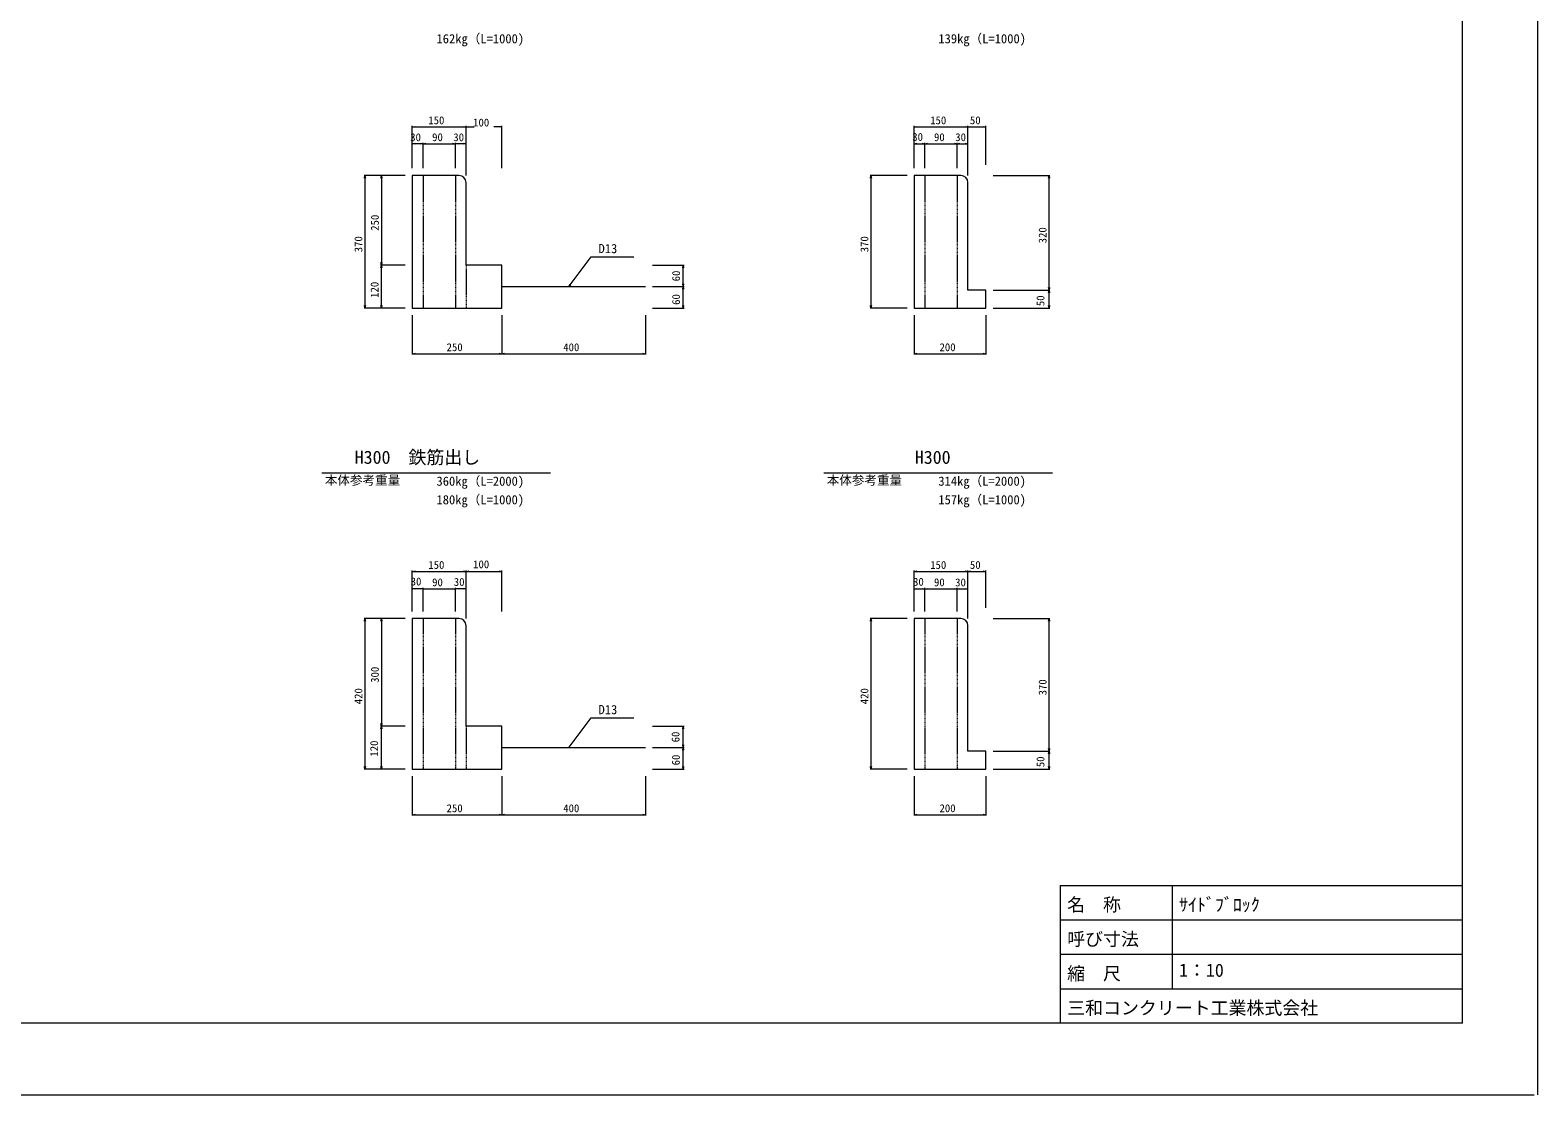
# Model space of a CAD drawing. Units: millimetres on the paper, with parts at other scales. Extents: x 7 to 848, y -1 to 593.
# Drawn here: x 427.8 to 848.3, y -0.6 to 296.4 of the extents above; entities that cross this region are included whole.
import ezdxf
from ezdxf.enums import TextEntityAlignment as Align

# ---------------------------------------------------------------- set-up
doc = ezdxf.new("R2010")
doc.units = ezdxf.units.MM
doc.linetypes.add('USER1', pattern=[0.375, 0.25, -0.125])
for name, color, linetype, lineweight in [('0_2', 7, 'Continuous', 18), ('D-STR-DIM（寸法）', 7, 'Continuous', 18), ('D-STR-HTXT（旗揚げ）', 7, 'Continuous', 18), ('D-STR-STR1（構造物）', 7, 'Continuous', 18), ('D-STR-STRn（構造物）', 7, 'Continuous', 18), ('D-STR（構造物外形線）', 1, 'Continuous', 18), ('D-TTL(外枠）', 2, 'Continuous', 18), ('DEFPOINTS_3', 8, 'Continuous', 18)]:
    doc.layers.add(name, color=color, linetype=linetype, lineweight=lineweight)
doc.layers.add('D-STR-TXT（文字）', color=7, linetype='Continuous')
doc.layers.add('D-TTL-TXT（文字）', color=7, linetype='Continuous')
doc.styles.add('ＭＳ ゴシック', font='')
doc.styles.get('ＭＳ ゴシック').set_extended_font_data('MS Gothic')

msp = doc.modelspace()

# ---------------------------------------------------------------- linework, layer by layer
at = {"layer": '0_2'}
for p, q in [((534.365, 269.453), (535.115, 269.578)), ((535.115, 269.328), (534.365, 269.453)), ((548.615, 269.578), (549.365, 269.453)), ((549.365, 269.453), (548.615, 269.328)), ((549.365, 269.453), (550.115, 269.578)), ((550.115, 269.328), (549.365, 269.453)), ((558.615, 269.578), (559.365, 269.453)), ((559.365, 269.453), (558.615, 269.328)), ((674.336, 269.453), (675.086, 269.578)), ((675.086, 269.328), (674.336, 269.453)), ((688.586, 269.578), (689.336, 269.453)), ((689.336, 269.453), (688.586, 269.328)), ((689.336, 269.453), (690.086, 269.578)), ((690.086, 269.328), (689.336, 269.453)), ((693.586, 269.578), (694.336, 269.453)), ((694.336, 269.453), (693.586, 269.328)), ((534.365, 264.736), (535.115, 264.861)), ((535.115, 264.611), (534.365, 264.736)), ((536.615, 264.861), (537.365, 264.736)), ((537.365, 264.736), (536.615, 264.611)), ((537.365, 264.736), (538.115, 264.861)), ((538.115, 264.611), (537.365, 264.736)), ((545.615, 264.861), (546.365, 264.736)), ((546.365, 264.736), (545.615, 264.611)), ((546.365, 264.736), (547.115, 264.861)), ((547.115, 264.611), (546.365, 264.736)), ((548.615, 264.861), (549.365, 264.736)), ((549.365, 264.736), (548.615, 264.611)), ((674.336, 264.736), (675.086, 264.861)), ((675.086, 264.611), (674.336, 264.736)), ((676.586, 264.861), (677.336, 264.736)), ((677.336, 264.736), (676.586, 264.611)), ((677.336, 264.736), (678.086, 264.861)), ((678.086, 264.611), (677.336, 264.736)), ((685.586, 264.861), (686.336, 264.736)), ((686.336, 264.736), (685.586, 264.611)), ((686.336, 264.736), (687.086, 264.861)), ((687.086, 264.611), (686.336, 264.736)), ((688.586, 264.861), (689.336, 264.736)), ((689.336, 264.736), (688.586, 264.611)), ((521.017, 255.13), (521.142, 255.88)), ((521.142, 255.88), (521.267, 255.13)), ((525.605, 255.13), (525.73, 255.88)), ((525.73, 255.88), (525.855, 255.13)), ((662.147, 255.13), (662.272, 255.88)), ((662.272, 255.88), (662.397, 255.13)), ((711.836, 255.13), (711.961, 255.88)), ((711.961, 255.88), (712.086, 255.13)), ((525.73, 230.88), (525.605, 231.63)), ((525.855, 231.63), (525.73, 230.88)), ((525.605, 230.13), (525.73, 230.88)), ((525.73, 230.88), (525.855, 230.13)), ((609.775, 230.13), (609.9, 230.88)), ((609.9, 230.88), (610.025, 230.13)), ((578.007, 224.88), (578.36, 225.553)), ((578.559, 225.402), (578.007, 224.88)), ((609.9, 224.88), (609.775, 225.63)), ((609.775, 224.13), (609.9, 224.88)), ((610.025, 225.63), (609.9, 224.88)), ((609.9, 224.88), (610.025, 224.13)), ((711.961, 223.88), (711.836, 224.63)), ((711.836, 223.13), (711.961, 223.88)), ((712.086, 224.63), (711.961, 223.88)), ((711.961, 223.88), (712.086, 223.13)), ((521.142, 218.88), (521.017, 219.63)), ((521.267, 219.63), (521.142, 218.88)), ((525.73, 218.88), (525.605, 219.63)), ((525.855, 219.63), (525.73, 218.88)), ((609.9, 218.88), (609.775, 219.63)), ((610.025, 219.63), (609.9, 218.88)), ((662.272, 218.88), (662.147, 219.63)), ((662.397, 219.63), (662.272, 218.88)), ((711.961, 218.88), (711.836, 219.63)), ((712.086, 219.63), (711.961, 218.88)), ((534.365, 206.158), (535.115, 206.283)), ((535.115, 206.033), (534.365, 206.158)), ((558.615, 206.283), (559.365, 206.158)), ((559.365, 206.158), (558.615, 206.033)), ((559.365, 206.158), (560.115, 206.283)), ((560.115, 206.033), (559.365, 206.158)), ((598.615, 206.283), (599.365, 206.158)), ((599.365, 206.158), (598.615, 206.033)), ((674.336, 206.158), (675.086, 206.283)), ((675.086, 206.033), (674.336, 206.158)), ((693.586, 206.283), (694.336, 206.158)), ((694.336, 206.158), (693.586, 206.033)), ((534.365, 145.435), (535.115, 145.56)), ((535.115, 145.31), (534.365, 145.435)), ((548.615, 145.56), (549.365, 145.435)), ((549.365, 145.435), (548.615, 145.31)), ((549.365, 145.435), (550.115, 145.56)), ((550.115, 145.31), (549.365, 145.435)), ((558.615, 145.56), (559.365, 145.435)), ((559.365, 145.435), (558.615, 145.31)), ((674.336, 145.435), (675.086, 145.56)), ((675.086, 145.31), (674.336, 145.435)), ((688.586, 145.56), (689.336, 145.435)), ((689.336, 145.435), (688.586, 145.31)), ((689.336, 145.435), (690.086, 145.56)), ((690.086, 145.31), (689.336, 145.435)), ((693.586, 145.56), (694.336, 145.435)), ((694.336, 145.435), (693.586, 145.31)), ((534.365, 140.593), (535.115, 140.718)), ((535.115, 140.468), (534.365, 140.593)), ((536.615, 140.718), (537.365, 140.593)), ((537.365, 140.593), (536.615, 140.468)), ((537.365, 140.593), (538.115, 140.718)), ((538.115, 140.468), (537.365, 140.593)), ((545.615, 140.718), (546.365, 140.593)), ((546.365, 140.593), (545.615, 140.468)), ((546.365, 140.593), (547.115, 140.718)), ((547.115, 140.468), (546.365, 140.593)), ((548.615, 140.718), (549.365, 140.593)), ((549.365, 140.593), (548.615, 140.468)), ((674.336, 140.593), (675.086, 140.718)), ((675.086, 140.468), (674.336, 140.593)), ((676.586, 140.718), (677.336, 140.593)), ((677.336, 140.593), (676.586, 140.468)), ((677.336, 140.593), (678.086, 140.718)), ((678.086, 140.468), (677.336, 140.593)), ((685.586, 140.718), (686.336, 140.593)), ((686.336, 140.593), (685.586, 140.468)), ((686.336, 140.593), (687.086, 140.718)), ((687.086, 140.468), (686.336, 140.593)), ((688.586, 140.718), (689.336, 140.593)), ((689.336, 140.593), (688.586, 140.468)), ((521.017, 131.545), (521.142, 132.295)), ((521.142, 132.295), (521.267, 131.545)), ((525.605, 131.545), (525.73, 132.295)), ((525.73, 132.295), (525.855, 131.545)), ((662.147, 131.545), (662.272, 132.295)), ((662.272, 132.295), (662.397, 131.545)), ((711.836, 131.545), (711.961, 132.295)), ((711.961, 132.295), (712.086, 131.545)), ((525.73, 102.295), (525.605, 103.045)), ((525.605, 101.545), (525.73, 102.295)), ((525.855, 103.045), (525.73, 102.295)), ((525.73, 102.295), (525.855, 101.545)), ((609.775, 101.545), (609.9, 102.295)), ((609.9, 102.295), (610.025, 101.545)), ((609.9, 96.295), (609.775, 97.045)), ((610.025, 97.045), (609.9, 96.295)), ((609.775, 95.545), (609.9, 96.295)), ((609.9, 96.295), (610.025, 95.545)), ((711.961, 95.295), (711.836, 96.045)), ((711.836, 94.545), (711.961, 95.295)), ((712.086, 96.045), (711.961, 95.295)), ((711.961, 95.295), (712.086, 94.545)), ((521.142, 90.295), (521.017, 91.045)), ((521.267, 91.045), (521.142, 90.295)), ((525.73, 90.295), (525.605, 91.045)), ((525.855, 91.045), (525.73, 90.295)), ((609.9, 90.295), (609.775, 91.045)), ((610.025, 91.045), (609.9, 90.295)), ((662.272, 90.295), (662.147, 91.045)), ((662.397, 91.045), (662.272, 90.295)), ((711.961, 90.295), (711.836, 91.045)), ((712.086, 91.045), (711.961, 90.295)), ((534.365, 77.573), (535.115, 77.698)), ((535.115, 77.448), (534.365, 77.573)), ((558.615, 77.698), (559.365, 77.573)), ((559.365, 77.573), (558.615, 77.448)), ((559.365, 77.573), (560.115, 77.698)), ((560.115, 77.448), (559.365, 77.573)), ((598.615, 77.698), (599.365, 77.573)), ((599.365, 77.573), (598.615, 77.448)), ((674.336, 77.573), (675.086, 77.698)), ((675.086, 77.448), (674.336, 77.573)), ((693.586, 77.698), (694.336, 77.573)), ((694.336, 77.573), (693.586, 77.448))]:
    msp.add_line(p, q, dxfattribs=at)
at = {"layer": '0_2', "color": 9}
for p, q in [((534.365, 269.453), (534.465, 269.453)), ((549.365, 269.453), (549.265, 269.453)), ((549.365, 269.453), (549.465, 269.453)), ((559.365, 269.453), (559.265, 269.453)), ((674.336, 269.453), (674.436, 269.453)), ((689.336, 269.453), (689.236, 269.453)), ((689.336, 269.453), (689.436, 269.453)), ((694.336, 269.453), (694.236, 269.453)), ((534.365, 264.736), (534.465, 264.736)), ((537.365, 264.736), (537.265, 264.736)), ((537.365, 264.736), (537.465, 264.736)), ((546.365, 264.736), (546.265, 264.736)), ((546.365, 264.736), (546.465, 264.736)), ((549.365, 264.736), (549.265, 264.736)), ((674.336, 264.736), (674.436, 264.736)), ((677.336, 264.736), (677.236, 264.736)), ((677.336, 264.736), (677.436, 264.736)), ((686.336, 264.736), (686.236, 264.736)), ((686.336, 264.736), (686.436, 264.736)), ((689.336, 264.736), (689.236, 264.736)), ((521.142, 255.88), (521.142, 255.78)), ((525.73, 255.88), (525.73, 255.78)), ((662.272, 255.88), (662.272, 255.78)), ((711.961, 255.88), (711.961, 255.78)), ((525.73, 230.88), (525.73, 230.98)), ((525.73, 230.88), (525.73, 230.78)), ((609.9, 230.88), (609.9, 230.78)), ((578.007, 224.88), (578.067, 224.96)), ((609.9, 224.88), (609.9, 224.98)), ((609.9, 224.88), (609.9, 224.78)), ((711.961, 223.88), (711.961, 223.98)), ((711.961, 223.88), (711.961, 223.78)), ((521.142, 218.88), (521.142, 218.98)), ((525.73, 218.88), (525.73, 218.98)), ((609.9, 218.88), (609.9, 218.98)), ((662.272, 218.88), (662.272, 218.98)), ((711.961, 218.88), (711.961, 218.98)), ((534.365, 206.158), (534.465, 206.158)), ((559.365, 206.158), (559.265, 206.158)), ((559.365, 206.158), (559.465, 206.158)), ((599.365, 206.158), (599.265, 206.158)), ((674.336, 206.158), (674.436, 206.158)), ((694.336, 206.158), (694.236, 206.158)), ((534.365, 145.435), (534.465, 145.435)), ((549.365, 145.435), (549.265, 145.435)), ((549.365, 145.435), (549.465, 145.435)), ((559.365, 145.435), (559.265, 145.435)), ((674.336, 145.435), (674.436, 145.435)), ((689.336, 145.435), (689.236, 145.435)), ((689.336, 145.435), (689.436, 145.435)), ((694.336, 145.435), (694.236, 145.435)), ((534.365, 140.593), (534.465, 140.593)), ((537.365, 140.593), (537.265, 140.593)), ((537.365, 140.593), (537.465, 140.593)), ((546.365, 140.593), (546.265, 140.593)), ((546.365, 140.593), (546.465, 140.593)), ((549.365, 140.593), (549.265, 140.593)), ((674.336, 140.593), (674.436, 140.593)), ((677.336, 140.593), (677.236, 140.593)), ((677.336, 140.593), (677.436, 140.593)), ((686.336, 140.593), (686.236, 140.593)), ((686.336, 140.593), (686.436, 140.593)), ((689.336, 140.593), (689.236, 140.593)), ((521.142, 132.295), (521.142, 132.195)), ((525.73, 132.295), (525.73, 132.195)), ((662.272, 132.295), (662.272, 132.195)), ((711.961, 132.295), (711.961, 132.195)), ((525.73, 102.295), (525.73, 102.395)), ((525.73, 102.295), (525.73, 102.195)), ((609.9, 102.295), (609.9, 102.195)), ((609.9, 96.295), (609.9, 96.395)), ((609.9, 96.295), (609.9, 96.195)), ((711.961, 95.295), (711.961, 95.395)), ((711.961, 95.295), (711.961, 95.195)), ((521.142, 90.295), (521.142, 90.395)), ((525.73, 90.295), (525.73, 90.395)), ((609.9, 90.295), (609.9, 90.395)), ((662.272, 90.295), (662.272, 90.395)), ((711.961, 90.295), (711.961, 90.395)), ((534.365, 77.573), (534.465, 77.573)), ((559.365, 77.573), (559.265, 77.573)), ((559.365, 77.573), (559.465, 77.573)), ((599.365, 77.573), (599.265, 77.573)), ((674.336, 77.573), (674.436, 77.573)), ((694.336, 77.573), (694.236, 77.573))]:
    msp.add_line(p, q, dxfattribs=at)
at = {"layer": 'D-STR-DIM（寸法）'}
for p, q in [((534.365, 257.88), (534.365, 269.703)), ((534.465, 269.453), (549.265, 269.453)), ((549.365, 255.88), (549.365, 269.703)), ((549.365, 256.88), (549.365, 269.703)), ((549.465, 269.453), (551.658, 269.453)), ((559.265, 269.453), (557.073, 269.453)), ((559.365, 257.88), (559.365, 269.703)), ((674.336, 258.88), (674.336, 269.703)), ((674.436, 269.453), (689.236, 269.453)), ((689.336, 258.88), (689.336, 269.703)), ((689.336, 258.88), (689.336, 269.703)), ((689.436, 269.453), (694.236, 269.453)), ((694.336, 258.88), (694.336, 269.703)), ((534.365, 257.88), (534.365, 264.986)), ((537.365, 257.88), (537.365, 264.986)), ((537.365, 257.88), (537.365, 264.986)), ((546.365, 257.88), (546.365, 264.986)), ((546.365, 257.88), (546.365, 264.986)), ((549.365, 255.88), (549.365, 264.986)), ((674.336, 257.88), (674.336, 264.986)), ((677.336, 257.88), (677.336, 264.986)), ((677.336, 257.88), (677.336, 264.986)), ((686.336, 257.88), (686.336, 264.986)), ((686.336, 257.88), (686.336, 264.986)), ((689.336, 255.88), (689.336, 264.986)), ((537.265, 264.736), (534.465, 264.736)), ((537.465, 264.736), (546.265, 264.736)), ((549.265, 264.736), (546.465, 264.736)), ((674.436, 264.736), (677.236, 264.736)), ((677.436, 264.736), (686.236, 264.736)), ((686.436, 264.736), (689.236, 264.736)), ((532.365, 255.88), (520.892, 255.88)), ((521.142, 255.78), (521.142, 218.98)), ((532.365, 255.88), (525.48, 255.88)), ((525.73, 255.78), (525.73, 230.98)), ((672.336, 255.88), (662.022, 255.88)), ((662.272, 255.78), (662.272, 218.98)), ((696.336, 255.88), (712.211, 255.88)), ((711.961, 223.98), (711.961, 255.78)), ((532.365, 230.88), (525.48, 230.88)), ((532.365, 230.88), (525.48, 230.88)), ((525.73, 218.98), (525.73, 230.78)), ((601.365, 230.88), (610.15, 230.88)), ((609.9, 224.98), (609.9, 230.78)), ((601.365, 224.88), (610.15, 224.88)), ((601.365, 224.88), (610.15, 224.88)), ((609.9, 218.98), (609.9, 224.78)), ((696.336, 223.88), (712.211, 223.88)), ((696.336, 223.88), (712.211, 223.88)), ((711.961, 218.98), (711.961, 223.78)), ((532.365, 218.88), (520.892, 218.88)), ((532.365, 218.88), (525.48, 218.88)), ((601.365, 218.88), (610.15, 218.88)), ((672.336, 218.88), (662.022, 218.88)), ((696.336, 218.88), (712.211, 218.88)), ((534.365, 216.88), (534.365, 205.908)), ((559.365, 216.88), (559.365, 205.908)), ((559.365, 216.88), (559.365, 205.908)), ((599.365, 216.88), (599.365, 205.908)), ((674.336, 216.88), (674.336, 205.908)), ((694.336, 216.88), (694.336, 205.908)), ((534.465, 206.158), (559.265, 206.158)), ((559.465, 206.158), (599.265, 206.158)), ((674.436, 206.158), (694.236, 206.158)), ((534.365, 134.295), (534.365, 145.685)), ((534.465, 145.435), (549.265, 145.435)), ((549.365, 132.295), (549.365, 145.685)), ((549.365, 133.295), (549.365, 145.685)), ((549.465, 145.435), (559.265, 145.435)), ((559.365, 134.295), (559.365, 145.685)), ((674.336, 135.295), (674.336, 145.685)), ((674.436, 145.435), (689.236, 145.435)), ((689.336, 135.295), (689.336, 145.685)), ((689.336, 135.295), (689.336, 145.685)), ((689.436, 145.435), (694.236, 145.435)), ((694.336, 135.295), (694.336, 145.685)), ((534.365, 134.295), (534.365, 140.843)), ((537.265, 140.593), (534.465, 140.593)), ((537.365, 134.295), (537.365, 140.843)), ((537.365, 134.295), (537.365, 140.843)), ((537.465, 140.593), (546.265, 140.593)), ((546.365, 134.295), (546.365, 140.843)), ((546.365, 134.295), (546.365, 140.843)), ((549.265, 140.593), (546.465, 140.593)), ((549.365, 132.295), (549.365, 140.843)), ((674.336, 134.295), (674.336, 140.843)), ((674.436, 140.593), (677.236, 140.593)), ((677.336, 134.295), (677.336, 140.843)), ((677.336, 134.295), (677.336, 140.843)), ((677.436, 140.593), (686.236, 140.593)), ((686.336, 134.295), (686.336, 140.843)), ((686.336, 134.295), (686.336, 140.843)), ((686.436, 140.593), (689.236, 140.593)), ((689.336, 132.295), (689.336, 140.843)), ((532.365, 132.295), (520.892, 132.295)), ((521.142, 132.195), (521.142, 90.395)), ((532.365, 132.295), (525.48, 132.295)), ((525.73, 132.195), (525.73, 102.395)), ((672.336, 132.295), (662.022, 132.295)), ((662.272, 132.195), (662.272, 90.395)), ((696.336, 132.295), (712.211, 132.295)), ((711.961, 95.395), (711.961, 132.195)), ((532.365, 102.295), (525.48, 102.295)), ((532.365, 102.295), (525.48, 102.295)), ((525.73, 90.395), (525.73, 102.195)), ((601.365, 102.295), (610.15, 102.295)), ((609.9, 96.395), (609.9, 102.195)), ((601.365, 96.295), (610.15, 96.295)), ((601.365, 96.295), (610.15, 96.295)), ((609.9, 90.395), (609.9, 96.195)), ((696.336, 95.295), (712.211, 95.295)), ((696.336, 95.295), (712.211, 95.295)), ((711.961, 90.395), (711.961, 95.195)), ((532.365, 90.295), (520.892, 90.295)), ((532.365, 90.295), (525.48, 90.295)), ((601.365, 90.295), (610.15, 90.295)), ((672.336, 90.295), (662.022, 90.295)), ((696.336, 90.295), (712.211, 90.295)), ((534.365, 88.295), (534.365, 77.323)), ((559.365, 88.295), (559.365, 77.323)), ((559.365, 88.295), (559.365, 77.323)), ((599.365, 88.295), (599.365, 77.323)), ((674.336, 88.295), (674.336, 77.323)), ((694.336, 88.295), (694.336, 77.323)), ((534.465, 77.573), (559.265, 77.573)), ((559.465, 77.573), (599.265, 77.573)), ((674.436, 77.573), (694.236, 77.573))]:
    msp.add_line(p, q, dxfattribs=at)
at = {"layer": 'D-STR-HTXT（旗揚げ）'}
for p, q in [((578.067, 224.96), (584.285, 233.168)), ((584.285, 233.168), (596.148, 233.168)), ((578.067, 96.375), (584.285, 104.583)), ((584.285, 104.583), (596.148, 104.583))]:
    msp.add_line(p, q, dxfattribs=at)
at = {"layer": 'D-STR-HTXT（旗揚げ）', "color": 4}
for p, q in [((509.155, 172.898), (572.938, 172.898)), ((649.125, 172.898), (712.909, 172.898))]:
    msp.add_line(p, q, dxfattribs=at)
at = {"layer": 'D-STR-STR1（構造物）', "color": 4}
for p, q in [((559.365, 224.88), (599.365, 224.88)), ((559.365, 96.295), (599.365, 96.295))]:
    msp.add_line(p, q, dxfattribs=at)
at = {"layer": 'D-STR（構造物外形線）'}
for p, q in [((534.365, 255.88), (534.365, 218.88)), ((547.365, 255.88), (534.365, 255.88)), ((549.365, 230.88), (549.365, 253.88)), ((687.336, 255.88), (674.336, 255.88)), ((674.336, 255.88), (674.336, 218.88)), ((689.336, 223.88), (689.336, 253.88)), ((559.365, 230.88), (549.365, 230.88)), ((559.365, 218.88), (559.365, 230.88)), ((694.336, 223.88), (689.336, 223.88)), ((694.336, 218.88), (694.336, 223.88)), ((534.365, 218.88), (559.365, 218.88)), ((674.336, 218.88), (694.336, 218.88)), ((547.365, 132.295), (534.365, 132.295)), ((534.365, 132.295), (534.365, 90.295)), ((687.336, 132.295), (674.336, 132.295)), ((674.336, 132.295), (674.336, 90.295)), ((549.365, 102.295), (549.365, 130.295)), ((689.336, 95.295), (689.336, 130.295)), ((559.365, 102.295), (549.365, 102.295)), ((559.365, 90.295), (559.365, 102.295)), ((694.336, 95.295), (689.336, 95.295)), ((694.336, 90.295), (694.336, 95.295)), ((534.365, 90.295), (559.365, 90.295)), ((674.336, 90.295), (694.336, 90.295))]:
    msp.add_line(p, q, dxfattribs=at)
at = {"layer": 'D-STR（構造物外形線）', "linetype": 'USER1'}
for p, q in [((537.365, 255.88), (537.365, 218.88)), ((546.365, 255.88), (546.365, 218.88)), ((677.336, 255.88), (677.336, 218.88)), ((686.336, 255.88), (686.336, 218.88)), ((549.365, 230.88), (549.365, 218.88)), ((537.365, 132.295), (537.365, 90.295)), ((546.365, 132.295), (546.365, 90.295)), ((677.336, 132.295), (677.336, 90.295)), ((686.336, 132.295), (686.336, 90.295)), ((549.365, 102.295), (549.365, 90.295))]:
    msp.add_line(p, q, dxfattribs=at)
at = {"layer": 'D-STR（構造物外形線）'}
for centre in [(547.365, 253.88), (687.336, 253.88), (547.365, 130.295), (687.336, 130.295)]:
    msp.add_arc(centre, 2, 0, 90, dxfattribs=at)
at = {"layer": 'D-TTL(外枠）'}
for p, q in [((827.28, 19.448), (827.28, 573.448)), ((715.079, 57.848), (827.28, 57.848)), ((715.079, 57.848), (715.079, 19.448)), ((746.279, 57.848), (746.279, 29.048)), ((715.079, 48.248), (827.28, 48.248)), ((715.079, 38.648), (827.28, 38.648)), ((715.079, 29.048), (827.28, 29.048)), ((827.28, 19.448), (32.28, 19.448))]:
    msp.add_line(p, q, dxfattribs=at)
at = {"layer": 'DEFPOINTS_3'}
for p, q in [((848.28, -0.552), (848.28, 593.448)), ((7.28, -0.552), (847.28, -0.552))]:
    msp.add_line(p, q, dxfattribs=at)

# ---------------------------------------------------------------- texts
at = {"layer": 'D-STR-STRn（構造物）', "style": 'ＭＳ ゴシック'}
for s, p in [('150', (538.827, 269.503)), ('100', (551.327, 268.879)), ('150', (678.798, 269.503)), ('50', (689.879, 269.503)), ('30', (533.777, 264.77)), ('90', (539.893, 264.786)), ('30', (545.807, 264.771)), ('30', (673.8, 264.858)), ('90', (679.864, 264.786)), ('30', (685.793, 264.787)), ('250', (543.926, 206.208)), ('400', (576.457, 206.208)), ('200', (681.397, 206.208)), ('150', (538.827, 145.485)), ('100', (551.327, 145.667)), ('150', (678.798, 145.485)), ('50', (689.879, 145.485)), ('30', (533.912, 140.865)), ('90', (539.893, 140.643)), ('30', (545.937, 140.747)), ('30', (674.024, 140.784)), ('90', (679.864, 140.643)), ('30', (685.768, 140.622)), ('250', (543.926, 77.623)), ('400', (576.457, 77.623)), ('200', (681.397, 77.623))]:
    msp.add_text(s, height=2.199, dxfattribs=at).set_placement(p, align=Align.BOTTOM_LEFT)
for s, p in [('250', (525.68, 240.441)), ('320', (711.911, 236.948)), ('370', (521.092, 234.448)), ('370', (662.222, 234.448)), ('60', (609.693, 226.35)), ('120', (525.595, 221.737)), ('60', (609.693, 219.782)), ('50', (711.317, 219.423)), ('300', (525.68, 114.364)), ('370', (711.911, 110.864)), ('420', (521.092, 108.386)), ('420', (662.222, 108.386)), ('120', (525.483, 93.777)), ('60', (609.534, 97.765)), ('60', (609.621, 91.345)), ('50', (711.317, 90.838))]:
    msp.add_text(s, height=2.199, rotation=90, dxfattribs=at).set_placement(p, align=Align.BOTTOM_LEFT)
at = {"layer": 'D-STR-TXT（文字）', "style": 'ＭＳ ゴシック'}
for s, height, p in [('162kg（L=1000)', 2.566, (541.105, 291.965)), ('139kg（L=1000)', 2.566, (681.076, 291.965)), ('D13', 2.566, (586.307, 233.433)), ('H300\u3000鉄筋出し', 3.666, (518.305, 174.347)), ('H300', 3.666, (674.519, 174.347)), ('本体参考重量', 2.566, (509.985, 168.831)), ('本体参考重量', 2.566, (649.956, 168.831)), ('360kg（L=2000)', 2.566, (541.105, 168.567)), ('314kg（L=2000)', 2.566, (681.076, 168.567)), ('180kg（L=1000)', 2.566, (541.105, 163.38)), ('157kg（L=1000)', 2.566, (681.076, 163.38)), ('D13', 2.566, (586.307, 104.848))]:
    msp.add_text(s, height=height, dxfattribs=at).set_placement(p, align=Align.BOTTOM_LEFT)
at = {"layer": 'D-TTL-TXT（文字）', "style": 'ＭＳ ゴシック'}
for s, p in [('名\u3000称', (717.01, 49.561)), ('ｻｲﾄﾞﾌﾞﾛｯｸ', (748.21, 49.561)), ('呼び寸法', (717.01, 39.961)), ('縮\u3000尺', (717.01, 30.361)), ('1：10', (748.21, 31.275)), ('三和コンクリート工業株式会社', (717.01, 20.761))]:
    msp.add_text(s, height=3.666, dxfattribs=at).set_placement(p, align=Align.BOTTOM_LEFT)

doc.saveas('drawing.dxf')
